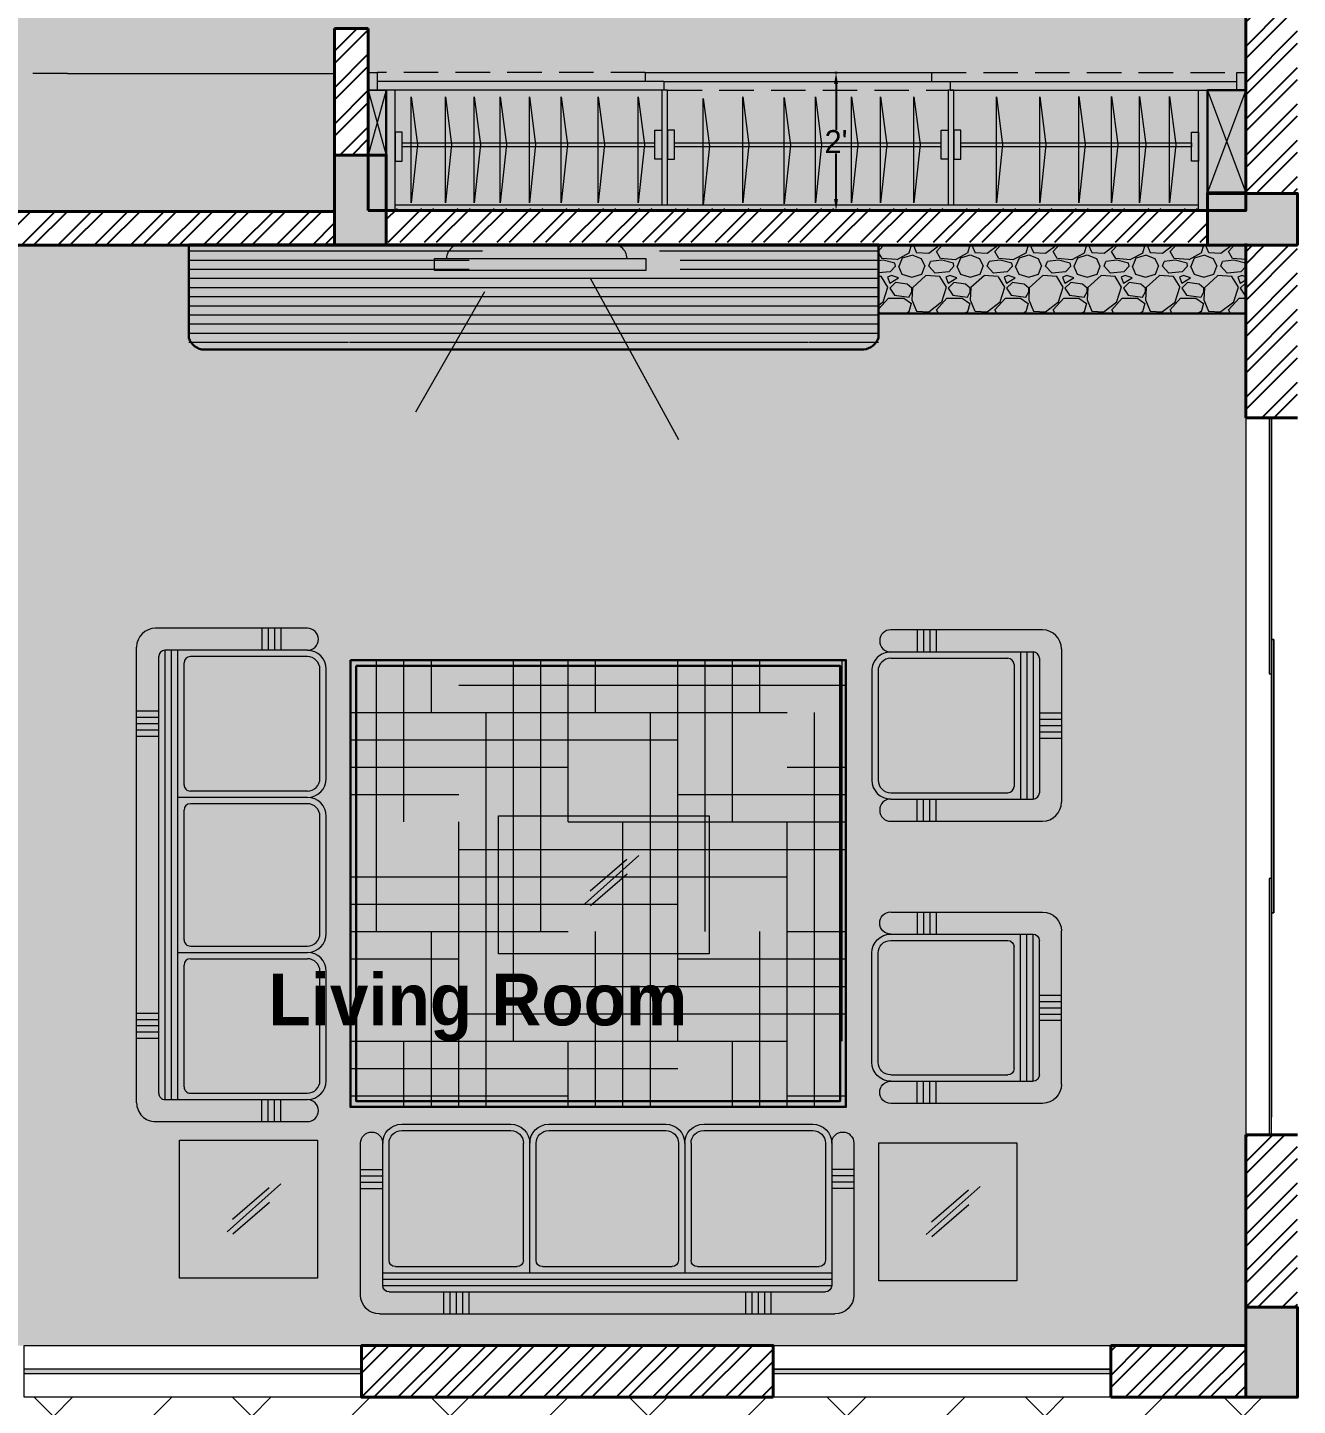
# Model space of a CAD drawing. Header units: feet. Extents: x 3576 to 8206, y -9151 to -6616.
# Drawn here: x 5636.8 to 5857.7, y -8564.8 to -8325.3 of the extents above; entities that cross this region are included whole.
import ezdxf

# ---------------------------------------------------------------- set-up
doc = ezdxf.new("R2010")
doc.units = ezdxf.units.FT
doc.header["$PDMODE"] = 2
doc.linetypes.add('DASHED2', pattern=[0.375, 0.25, -0.125])
doc.layers.get('Defpoints').update_dxf_attribs({"color": 90, "linetype": 'CONTINUOUS'})
for name, color, linetype, lineweight in [('1fr', 233, 'CONTINUOUS', 5), ('A-GFLR-MBND', 12, 'CONTINUOUS', 5), ('COLUMN', 254, 'CONTINUOUS', 30), ('fur', 36, 'CONTINUOUS', 20), ('FURN', 253, 'CONTINUOUS', 15), ('FURNITURE', 14, 'CONTINUOUS', 0), ('H2', 7, 'CONTINUOUS', 5), ('HACHT', 8, 'CONTINUOUS', 9), ('Landscape', 114, 'CONTINUOUS', 5), ('Wall1', 7, 'CONTINUOUS', 40), ('WINDOW', 180, 'CONTINUOUS', 9)]:
    doc.layers.add(name, color=color, linetype=linetype, lineweight=lineweight)
for name, color, linetype, lineweight, true_color in [('A-GFLR-FURN', 7, 'CONTINUOUS', 5, 0xd1752e), ('dimension', 7, 'CONTINUOUS', 5, 0x2b17de), ('h12', 7, 'CONTINUOUS', 5, 0x81cdee)]:
    doc.layers.add(name, color=color, linetype=linetype, lineweight=lineweight, true_color=true_color)
doc.styles.add('ROMANS', font='sanss___.ttf')
doc.styles.get("Standard").update_dxf_attribs({"font": 'GOTHIC.TTF'})
doc.dimstyles.new('dinesh', dxfattribs={"dimtxt": 4, "dimasz": 2, "dimexe": 0.2, "dimexo": 0.1, "dimgap": 0, "dimtad": 0, "dimtih": 1, "dimtoh": 1, "dimdec": 0, "dimzin": 0, "dimdsep": 46, "dimlunit": 4, "dimtxsty": 'Standard', "dimcen": 0, "dimclrd": 251, "dimclre": 251, "dimclrt": 256, "dimadec": 0, "dimazin": 0, "dimtfac": 0.5, "dimtdec": 0, "dimtofl": 0, "dimtmove": 0, "dimatfit": 2, "dimfxl": 0, "dimtolj": 1, "dimtzin": 0, "dimarcsym": 0})

# ---------------------------------------------------------------- blocks, each defined once
blk = doc.blocks.new('*D198')
at = {"layer": 'Defpoints', "color": 0, "lineweight": 40, "transparency": 16777216}
for p in [(5775.6, -8333.08), (5775.6, -8357.08), (5777.41, -8357.08)]:
    blk.add_point(p, dxfattribs=at)
at = {"layer": 'H2', "color": 251, "lineweight": -2, "transparency": 16777216}
for p, q in [((5777.21, -8333.08), (5777.61, -8333.08)), ((5777.41, -8335.08), (5777.41, -8343.03)), ((5777.41, -8355.08), (5777.41, -8347.13)), ((5777.21, -8357.08), (5777.61, -8357.08))]:
    blk.add_line(p, q, dxfattribs=at)
at = {"layer": 'H2', "color": 251, "lineweight": 40, "transparency": 16777216}
for points in [[(5777.07, -8335.08), (5777.74, -8335.08), (5777.41, -8333.08)], [(5777.07, -8355.08), (5777.74, -8355.08), (5777.41, -8357.08)]]:
    blk.add_solid(points, dxfattribs=at)
at = {"layer": 'H2', "transparency": 16777216, "insert": (5777.41, -8345.08), "char_height": 4, "attachment_point": 5}
blk.add_mtext("\\A1;2'", dxfattribs=at)
blk = doc.blocks.new('Sofa-3')
at = {"layer": '1fr'}
for p, q in [((-15.25, 30), (-32.5, 30)), ((-15.25, 29), (-32.5, 29)), ((9.25, 30), (-9.25, 30)), ((9.25, 29), (-9.25, 29)), ((32.5, 30), (15.25, 30)), ((32.5, 29), (15.25, 29)), ((-39, 27), (-39, 3)), ((-35.5, 27), (-35.5, 4.5)), ((-34.5, 27), (-34.5, 8.5)), ((-13.25, 27), (-13.25, 8.5)), ((-12.25, 27), (-12.25, 6.5)), ((-11.25, 27), (-11.25, 8.5)), ((11.25, 8.5), (11.25, 27)), ((12.25, 6.5), (12.25, 27)), ((13.25, 8.5), (13.25, 27)), ((34.5, 8.5), (34.5, 27)), ((35.5, 4.5), (35.5, 27)), ((39, 3), (39, 27)), ((-39, 22.83), (-35.5, 22.83)), ((-39, 21.83), (-35.5, 21.83)), ((39, 22.83), (35.5, 22.83)), ((39, 21.83), (35.5, 21.83)), ((-39, 20.83), (-35.5, 20.83)), ((-39, 19.83), (-35.5, 19.83)), ((39, 20.83), (35.5, 20.83)), ((39, 19.83), (35.5, 19.83)), ((-14.25, 7.5), (-33.5, 7.5)), ((10.25, 7.5), (-10.25, 7.5)), ((33.5, 7.5), (14.25, 7.5)), ((35.5, 6.5), (-35.5, 6.5)), ((35.5, 5.5), (-35.5, 5.5)), ((35.5, 4.5), (-35.5, 4.5)), ((34.5, 3.5), (-34.5, 3.5)), ((-25.88, 3.5), (-25.88, 0)), ((-24.88, 3.5), (-24.88, 0)), ((-23.88, 3.5), (-23.88, 0)), ((-22.88, 3.5), (-22.88, 0)), ((-21.88, 3.5), (-21.88, 0)), ((21.88, 3.5), (21.88, 0)), ((22.88, 3.5), (22.88, 0)), ((23.88, 3.5), (23.88, 0)), ((24.88, 3.5), (24.88, 0)), ((25.88, 3.5), (25.88, 0)), ((36, 0), (-36, 0))]:
    blk.add_line(p, q, dxfattribs=at)
for centre, radius, start, end in [((-37.25, 27), 1.75, 0, 180), ((-32.5, 27), 3, 90, 180), ((-32.5, 27), 2, 90, 180), ((-15.25, 27), 3, 0, 90), ((-15.25, 27), 2, 0, 90), ((-9.25, 27), 3, 90, 180), ((-9.25, 27), 2, 90, 180), ((9.25, 27), 3, 0, 90), ((9.25, 27), 2, 0, 90), ((15.25, 27), 3, 90, 180), ((15.25, 27), 2, 90, 180), ((32.5, 27), 3, 0, 90), ((32.5, 27), 2, 0, 90), ((37.25, 27), 1.75, 0, 180), ((-33.5, 8.5), 1, 180, 270), ((-14.25, 8.5), 1, 270, 0), ((-10.25, 8.5), 1, 180, 270), ((10.25, 8.5), 1, 270, 0), ((14.25, 8.5), 1, 180, 270), ((33.5, 8.5), 1, 270, 0), ((-34.5, 4.5), 1, 180, 270), ((34.5, 4.5), 1, 270, 0), ((-36, 3), 3, 180, 270), ((36, 3), 3, 270, 0)]:
    blk.add_arc(centre, radius, start, end, dxfattribs=at)
blk = doc.blocks.new('Sofa-1')
at = {"layer": '1fr'}
for p, q in [((-3, 15.12), (-27, 15.12)), ((-10.17, 15.12), (-10.17, 11.62)), ((-9.17, 15.12), (-9.17, 11.62)), ((-8.17, 15.12), (-8.17, 11.62)), ((-7.17, 15.12), (-7.17, 11.62)), ((-30, -12.12), (-30, 12.12)), ((-25.5, -11.62), (-25.5, 11.62)), ((-3, 11.62), (-25.5, 11.62)), ((-24.5, -11.62), (-24.5, 11.62)), ((-23.5, -11.62), (-23.5, 11.62)), ((-26.5, -10.62), (-26.5, 10.62)), ((-22.5, -9.62), (-22.5, 9.62)), ((-3, 10.62), (-21.5, 10.62)), ((-1, -8.62), (-1, 8.62)), ((0, -8.62), (0, 8.62)), ((-26.5, 2), (-30, 2)), ((-26.5, 1), (-30, 1)), ((-26.5, 0), (-30, 0)), ((-26.5, -1), (-30, -1)), ((-26.5, -2), (-30, -2)), ((-3, -10.62), (-21.5, -10.62)), ((-3, -11.62), (-25.5, -11.62)), ((-10.17, -15.12), (-10.17, -11.62)), ((-9.17, -15.12), (-9.17, -11.62)), ((-8.17, -15.12), (-8.17, -11.62)), ((-7.17, -15.12), (-7.17, -11.62)), ((-27, -15.12), (-3, -15.12))]:
    blk.add_line(p, q, dxfattribs=at)
for centre, radius, start, end in [((-27, 12.12), 3, 90, 180), ((-3, 13.38), 1.75, 270, 90), ((-25.5, 10.62), 1, 90, 180), ((-3, 8.62), 3, 0, 90), ((-21.5, 9.62), 1, 90, 180), ((-3, 8.62), 2, 0, 90), ((-3, -8.62), 3, 270, 0), ((-3, -8.62), 2, 270, 0), ((-25.5, -10.62), 1, 180, 270), ((-21.5, -9.62), 1, 180, 270), ((-27, -12.12), 3, 180, 270), ((-3, -13.38), 1.75, 270, 90)]:
    blk.add_arc(centre, radius, start, end, dxfattribs=at)
blk = doc.blocks.new('TV')
at = {"layer": 'fur'}
for p, q in [((5565.54, -5443.89), (5544.96, -5432.11)), ((5567.99, -5461.92), (5540.31, -5477.09))]:
    blk.add_line(p, q, dxfattribs=at)
blk.add_lwpolyline([(5569.22, -5435.37), (5571.27, -5435.37), (5571.27, -5471.52), (5569.22, -5471.52)], close=True, dxfattribs=at)
for centre, start, end in [((5571.18, -5439.92), 349.3673, 88.0166), ((5571.18, -5465.77), 271.9834, 10.6327)]:
    blk.add_arc(centre, 2.54, start, end, dxfattribs=at)

msp = doc.modelspace()

# ---------------------------------------------------------------- hatches: boundary and pattern name
at = {"layer": 'COLUMN', "lineweight": 25}
h = msp.add_hatch(dxfattribs=at)
h.set_pattern_fill('ANSI32', color=32, scale=0.469565, style=0)
h.set_pattern_definition([(45, (5848.6647, -8353.8238), (-3.16261, 3.16261), []), (45, (5850.773, -8353.8238), (-3.16261, 3.16261), [])])
h.paths.add_polyline_path([(5857.6647, -8321.8643), (5848.6647, -8321.8643), (5848.6647, -8353.8238), (5857.6647, -8353.8238)])
h.paths.add_polyline_path([(5848.6647, -8263.1687), (5857.6647, -8263.1687), (5857.6647, -8141.2092), (5848.6647, -8141.2092)])
h = msp.add_hatch(dxfattribs=at)
h.set_pattern_fill('ANSI32', color=32, scale=0.469565, style=0)
h.set_pattern_definition([(45, (-6720.3763, -3813.644), (-3.162612, 3.162612), []), (45, (-6718.268, -3813.644), (-3.162612, 3.162612), [])])
h.paths.add_polyline_path([(5696.056, -8325.4266), (5690.1864, -8325.4266), (5690.1864, -8347.4266), (5696.056, -8347.4266)])
h = msp.add_hatch(dxfattribs=at)
h.set_pattern_fill('ANSI32', color=32, scale=0.469565, style=0)
h.set_pattern_definition([(45, (5591.969, -8362.557), (-3.16261, 3.16261), []), (45, (5594.0774, -8362.557), (-3.16261, 3.16261), [])])
h.paths.add_polyline_path([(5699.1864, -8356.6875), (5842.0125, -8356.6875), (5842.0125, -8362.5571), (5699.1864, -8362.5571)])
h.paths.add_polyline_path([(5600.969, -8357.2092), (5690.1864, -8357.2092), (5690.1864, -8363.0788), (5600.969, -8363.0788)])
h.paths.add_polyline_path([(5600.969, -8331.2556), (5591.969, -8331.2556), (5591.969, -8362.5571), (5600.969, -8362.5571)])
at = {"layer": 'COLUMN'}
for points in [[(5690.1864, -8347.4266), (5690.1864, -8363.0788), (5699.1864, -8363.0788), (5699.1864, -8347.4266)], [(5842.0125, -8363.0788), (5857.6647, -8363.0788), (5857.6647, -8354.0788), (5842.0125, -8354.0788)], [(5848.6647, -8547.7564), (5848.6647, -8563.4086), (5857.6647, -8563.4086), (5857.6647, -8547.7564)]]:
    msp.add_hatch(color=256, dxfattribs=at).paths.add_polyline_path(points)
at = {"layer": 'COLUMN', "lineweight": 25}
h = msp.add_hatch(dxfattribs=at)
h.set_pattern_fill('ANSI32', color=32, scale=0.469565, style=0)
h.set_pattern_definition([(45, (5848.6647, -8402.2092), (-3.1626, 3.1626), []), (45, (5850.773, -8402.2092), (-3.1626, 3.1626), [])])
h.paths.add_polyline_path([(5848.6647, -8393.0788), (5857.6647, -8393.0788), (5857.6647, -8363.0788), (5848.6647, -8363.0788)])
at = {"layer": 'COLUMN', "lineweight": 40}
h = msp.add_hatch(color=150, dxfattribs=at)
h.paths.add_polyline_path([(5853.1647, -8473.1972), (5852.7734, -8473.1972), (5852.7734, -8517.7564), (5853.1647, -8517.7564)])
h.paths.add_polyline_path([(5853.1647, -8431.638), (5853.556, -8431.638), (5853.556, -8479.1972), (5853.1647, -8479.1972)])
h.paths.add_polyline_path([(5852.7734, -8437.638), (5853.1647, -8437.638), (5853.1647, -8393.0788), (5852.7734, -8393.0788)])
at = {"layer": 'COLUMN', "lineweight": 25}
h = msp.add_hatch(dxfattribs=at)
h.set_pattern_fill('ANSI32', color=32, scale=0.469565, style=0)
h.set_pattern_definition([(45, (5848.6647, -8547.7564), (-3.1626, 3.1626), []), (45, (5850.773, -8547.7564), (-3.1626, 3.1626), [])])
h.paths.add_polyline_path([(5857.6647, -8517.7564), (5848.6647, -8517.7564), (5848.6647, -8547.7564), (5857.6647, -8547.7564)])
h = msp.add_hatch(dxfattribs=at)
h.set_pattern_fill('ANSI32', color=32, scale=0.469565, style=0)
h.set_pattern_definition([(45, (5694.882, -8563.4086), (-3.16261, 3.16261), []), (45, (5696.9905, -8563.4086), (-3.16261, 3.16261), [])])
h.paths.add_polyline_path([(5694.8821, -8554.4086), (5766.4907, -8554.4086), (5766.4907, -8563.4086), (5694.8821, -8563.4086)])
h.paths.add_polyline_path([(5825.1864, -8554.4086), (5848.6647, -8554.4086), (5848.6647, -8563.4086), (5825.1864, -8563.4086)])
at = {"layer": 'dimension', "lineweight": 40}
h = msp.add_hatch(color=150, dxfattribs=at)
h.paths.add_polyline_path([(5766.4907, -8558.5173), (5825.1864, -8558.5173), (5825.1864, -8559.2999), (5766.4907, -8559.2999)])
h.paths.add_polyline_path([(5636.1864, -8558.5173), (5694.8821, -8558.5173), (5694.8821, -8559.2999), (5636.1864, -8559.2999)])
at = {"layer": 'FURN'}
h = msp.add_hatch(dxfattribs=at)
h.set_pattern_fill('GRAVEL', color=256, scale=0.4, style=0)
h.set_pattern_definition([(228.0128, (5818.1716, -8366.7913), (-81.280069, -91.440112), [1.3669, -135.322]), (184.9697, (5817.2572, -8367.8073), (121.920197, 10.1599283), [2.34562, -232.216]), (132.5104, (5814.9204, -8368.0105), (101.599926, -111.760109), [1.65393, -163.7388]), (267.2737, (5810.958, -8370.5505), (10.159956, 203.1999346), [2.136, -211.4656]), (292.8337, (5810.8564, -8372.6841), (-50.800144, 121.9200693), [2.09454, -207.3592]), (357.2737, (5811.6692, -8374.6145), (-203.1999346, 10.159956), [2.136, -211.4656]), (37.6942, (5813.8028, -8374.7161), (-132.0800834, -101.5999094), [2.82478, -279.6524]), (72.2553, (5816.038, -8372.9889), (71.1201423, 223.520065), [2.66688, -264.0212]), (121.4296, (5816.8508, -8370.4489), (-81.280021, 132.0798446), [2.14325, -212.182]), (175.2364, (5815.7332, -8368.6201), (111.759912, -10.159905), [2.44685, -119.8956]), (222.3974, (5813.2948, -8368.4169), (-121.9200037, -111.7598546), [3.1643, -313.2672]), (138.814, (5821.0164, -8370.6521), (-71.119955, 60.959906), [1.08, -106.9224]), (171.4692, (5820.2036, -8369.9409), (132.0797984, -20.320051), [2.05473, -203.4184]), (225, (5818.1716, -8369.636), (-2e-15, -10.16), [1.4368, -12.9316]), (203.1986, (5817.4604, -8368.4169), (50.80017, 20.32009), [0.7738, -76.6024]), (291.8014, (5816.7492, -8368.7217), (-10.16001, 30.48002), [1.0943, -53.6192]), (30.964, (5817.1556, -8369.7377), (30.47997, 20.32002), [1.7773, -57.4652]), (161.565, (5818.6796, -8368.8233), (20.32, -10.15998), [1.2851, -30.8436]), (16.3895, (5810.8564, -8368.7217), (101.600056, 30.479937), [1.80035, -178.2352]), (70.3462, (5812.5836, -8368.2137), (-40.639887, -111.759842), [1.5104, -149.5288]), (293.1986, (5818.6796, -8366.7913), (-20.32009, 50.80017), [1.5475, -75.8288]), (343.6105, (5819.2892, -8368.2137), (-101.600056, 30.479937), [1.80035, -178.2352]), (339.444, (5810.8564, -8375.0209), (-50.800063, 20.319975), [1.7361, -85.0708]), (294.775, (5812.482, -8375.6305), (-50.799882, 111.759948), [1.4547, -144.0144]), (66.8014, (5818.7812, -8376.9513), (20.32009, 50.80017), [1.5475, -75.8288]), (17.354, (5819.3908, -8375.5289), (-132.080007, -40.639939), [1.70313, -168.6096]), (69.444, (5813.8028, -8376.9513), (-20.319975, -50.800063), [0.8681, -85.9392]), (101.31, (5818.1716, -8376.9513), (-10.15995, 40.63987), [0.5181, -51.288]), (165.964, (5818.07, -8376.4433), (30.48002, -10.15998), [2.0945, -39.7962]), (186.009, (5816.038, -8375.9353), (101.59985, 10.159976), [1.94107, -192.1656]), (303.69, (5817.1556, -8370.652), (-10.16, 20.31998), [1.4653, -35.1671]), (353.1572, (5817.9684, -8371.8713), (172.7200714, -20.320091), [2.55823, -253.264]), (60.9454, (5820.5084, -8372.1761), (-40.639905, -71.11983), [1.046, -103.5576]), (90, (5821.016, -8371.262), (-10.16, 10.16), [0.6096, -9.5504]), (120.2564, (5815.8348, -8375.6305), (40.639914, -71.119964), [1.41147, -139.7356]), (48.0128, (5815.1236, -8374.4113), (81.280069, 91.440112), [2.7338, -133.9552]), (0, (5816.952, -8372.379), (10.16, 10.16), [2.6416, -7.5184]), (325.3048, (5819.594, -8372.3793), (-101.599824, 71.120007), [1.60644, -159.0372]), (254.0546, (5820.9148, -8373.2937), (-10.160026, -40.640097), [1.4793, -72.4868]), (207.646, (5820.5084, -8374.7161), (-193.039932, -101.600064), [2.40858, -238.45]), (175.4261, (5818.3748, -8375.8337), (-132.0800304, 10.159951), [2.5481, -252.2632]), (175.4261, (5818.3748, -8375.8337), (-132.0800304, 10.159951), [2.5481, -252.2632])])
h.paths.add_polyline_path([(5784.8168, -8374.9513), (5848.6647, -8374.9513), (5848.6647, -8362.9513), (5784.8168, -8362.9513)])
at = {"layer": 'h12'}
h = msp.add_hatch(dxfattribs=at)
h.set_pattern_fill('HOUND', color=255, scale=3, style=0)
h.set_pattern_definition([(0, (-441.3855, -8234.791), (19.05, 4.7625), [76.2, -38.1]), (90, (-441.3855, -8234.791), (-4.7625, -19.05), [76.2, -38.1])])
h.paths.add_polyline_path([(5692.9396, -8435.2371), (5779.1383, -8435.2371), (5779.1383, -8512.9114), (5692.9396, -8512.9114)])
at = {"layer": 'HACHT', "lineweight": 40}
h = msp.add_hatch(color=256, dxfattribs=at)
h.set_gradient(color1=(228, 240, 158), color2=(228, 240, 158), one_color=1, tint=0.78, name='INVCYLINDER')
h.paths.add_polyline_path([(5699.1864, -8141.2092), (5699.1864, -8151.7744), (5696.056, -8151.7744), (5696.056, -8291.5308), (5690.1836, -8291.5304), (5690.1836, -8245.5891), (5600.969, -8245.6875), (5600.969, -8248.6904), (5600.969, -8357.2092), (5690.1864, -8357.2092), (5690.1864, -8325.4266), (5696.056, -8325.4266), (5696.056, -8347.4266), (5699.1866, -8347.4273), (5699.1866, -8357.0816), (5842.0125, -8357.0817), (5842.0125, -8354.0788), (5848.6647, -8354.0788), (5848.6647, -8141.2092)])
h = msp.add_hatch(color=256, dxfattribs=at)
h.set_gradient(color1=(204, 159, 213), color2=(225, 198, 230), one_color=1, tint=0.84, name='INVCYLINDER')
h.paths.add_polyline_path([(5152.9255, -8302.8179), (5351.5777, -8302.8179), (5351.5777, -8366.2074), (5357.5777, -8366.2074), (5357.5777, -8248.8179), (5591.969, -8248.6904), (5591.969, -8362.8238), (5848.6647, -8362.8238), (5848.6647, -8554.4086), (5600.969, -8554.4086), (5600.969, -8446.4086), (5479.2734, -8446.4086), (5479.2734, -8452.2782), (5496.8821, -8452.2782), (5496.8843, -8554.4009), (5354.4473, -8554.4009), (5354.4473, -8469.9049), (5357.5777, -8469.9049), (5357.5777, -8446.4266), (5348.5777, -8446.4266), (5348.5777, -8514.1223), (5276.1864, -8514.1223), (5276.1864, -8446.4266), (5152.9255, -8446.4266)])
edge = h.paths.add_edge_path(flags=0)
edge.add_arc((5504.0198, -8325.2509), 39, 270, 360)
edge.add_line((5543.0198, -8325.2509), (5543.0198, -8295.7726))
edge.add_line((5543.0198, -8295.7726), (5406.4908, -8295.7726))
edge.add_line((5406.4908, -8295.7726), (5406.4908, -8364.2509))
edge.add_line((5406.4908, -8364.2509), (5504.0198, -8364.2509))
at = {"layer": 'HACHT'}
h = msp.add_hatch(dxfattribs=at)
h.set_pattern_fill('ANSI31', color=255, scale=0.5, angle=135, style=0)
h.set_pattern_definition([(180, (5832.7692, -8230.7359), (-3e-16, -1.5875), [])])
h.paths.add_polyline_path([(5772.635, -8362.9513), (5772.635, -8381.2393), (5784.8168, -8381.2393), (5784.8168, -8362.9513)])
edge = h.paths.add_edge_path()
edge.add_line((5713.5674, -8367.3489), (5713.5674, -8365.2638))
edge.add_line((5713.5674, -8365.2638), (5715.6059, -8365.2638))
edge.add_arc((5718.185, -8365.3532), 2.5806, 111.450043, 178.016637, ccw=False)
edge.add_line((5717.2413, -8362.9513), (5692.635, -8362.9513))
edge.add_line((5692.635, -8362.9513), (5692.635, -8374.9513))
edge.add_line((5692.635, -8374.9513), (5692.635, -8379.2073))
edge.add_arc((5694.667, -8379.2073), 2.032, 180, 270)
edge.add_line((5694.667, -8381.2393), (5770.603, -8381.2393))
edge.add_arc((5770.603, -8379.2073), 2.032, 270, 360)
edge.add_line((5772.635, -8379.2073), (5772.635, -8362.9513))
edge.add_line((5772.635, -8362.9513), (5745.3914, -8362.9513))
edge.add_arc((5744.4477, -8365.3532), 2.5806, 1.983363, 68.549957, ccw=False)
edge.add_line((5747.0268, -8365.2638), (5750.2943, -8365.2638))
edge.add_line((5750.2943, -8365.2638), (5750.2943, -8367.3489))
edge.add_line((5750.2943, -8367.3489), (5713.5674, -8367.3489))
h.paths.add_polyline_path([(5664.8168, -8362.9513), (5664.8168, -8381.2393), (5692.635, -8381.2393), (5692.635, -8362.9513)])
at = {"layer": 'Landscape', "lineweight": 15}
h = msp.add_hatch(dxfattribs=at)
h.set_pattern_fill('AR-HBONE', color=43, scale=0.12, style=0)
h.set_pattern_definition([(45, (-2255.599, -5290.758), (2e-15, 17.242092), [36.576, -12.192]), (135, (-2246.978, -5282.137), (2e-15, 17.242092), [36.576, -12.192])])
h.paths.add_polyline_path([(5580.1132, -8563.4086), (5580.1132, -8664.4714), (5600.461, -8664.4714), (5600.461, -8696.9496), (5591.461, -8696.9496), (5591.461, -8776.2962), (5600.661, -8776.2962), (5600.661, -8794.2962), (5992.7444, -8794.2962), (5992.7444, -8776.2962), (6001.9444, -8776.2962), (6001.9444, -8563.4086)])
h.paths.add_polyline_path([(5762.148, -8779.427), (5862.148, -8779.427), (5862.148, -8579.427), (5762.148, -8579.427)], flags=16)
h.paths.add_polyline_path([(5638.3274, -8579.427), (5738.3274, -8579.427), (5738.3274, -8779.427), (5638.3274, -8779.427)], flags=16)
h.paths.add_polyline_path([(5884.0446, -8579.427), (5984.0446, -8579.427), (5984.0446, -8779.3655), (5884.0446, -8779.3655)], flags=16)

# ---------------------------------------------------------------- linework, layer by layer
at = {"layer": '1fr', "linetype": 'DASHED2', "lineweight": 20, "ltscale": 24}
for p, q in [((5643.7165, -8333.2092), (5602.5023, -8333.2092)), ((5744.2233, -8333.0815), (5697.5893, -8333.0816)), ((5794.0342, -8333.0805), (5847.1313, -8333.0805)), ((5748.0956, -8336.1521), (5796.9065, -8336.1521))]:
    msp.add_line(p, q, dxfattribs=at)
at = {"layer": '1fr', "lineweight": 20}
for p, q in [((5643.7165, -8333.2092), (5690.1864, -8333.2092)), ((5747.4398, -8334.6187), (5697.5893, -8334.6187)), ((5744.2233, -8333.0765), (5794.0342, -8333.086)), ((5744.2233, -8333.0765), (5744.2233, -8334.6098)), ((5747.4398, -8334.6187), (5747.4398, -8336.1521)), ((5747.4398, -8334.6187), (5797.2507, -8334.6228)), ((5794.0342, -8333.0805), (5794.0342, -8334.6139)), ((5797.2507, -8334.6228), (5847.1313, -8334.6268)), ((5797.2507, -8334.6228), (5797.2507, -8336.1561)), ((5747.0956, -8336.1521), (5697.5893, -8336.1483)), ((5700.7197, -8357.0816), (5700.7193, -8336.1487)), ((5797.2507, -8336.1561), (5848.6647, -8336.1577)), ((5840.4792, -8357.0816), (5840.4792, -8336.1516)), ((5700.7197, -8356.0689), (5840.4792, -8356.0689))]:
    msp.add_line(p, q, dxfattribs=at)
at = {"layer": '1fr', "lineweight": 30}
for p, q in [((5699.186, -8336.1485), (5699.1864, -8357.0816)), ((5842.0125, -8336.2087), (5842.0125, -8357.0816)), ((5784.8168, -8374.9513), (5848.6647, -8374.9513))]:
    msp.add_line(p, q, dxfattribs=at)
at = {"layer": '1fr', "lineweight": 35}
for p, q in [((5690.1864, -8357.2092), (5600.969, -8357.2092)), ((5842.0125, -8357.0816), (5699.0125, -8357.0816))]:
    msp.add_line(p, q, dxfattribs=at)
at = {"layer": '1fr', "lineweight": 20}
for points in [[(5697.5893, -8333.0816), (5697.5893, -8336.1483), (5696.056, -8336.1483), (5696.056, -8333.0816)], [(5848.6647, -8333.091), (5848.6647, -8336.1577), (5847.1313, -8336.1577), (5847.1313, -8333.091)], [(5700.7197, -8343.4231), (5700.7197, -8348.5084), (5701.9488, -8348.5084), (5701.9488, -8343.4231)], [(5747.0956, -8343.072), (5747.0956, -8348.1573), (5745.8665, -8348.1573), (5745.8665, -8343.072)], [(5748.0956, -8343.072), (5748.0956, -8348.1573), (5749.3247, -8348.1573), (5749.3247, -8343.072)], [(5796.9065, -8343.076), (5796.9065, -8348.1613), (5795.6774, -8348.1613), (5795.6774, -8343.076)], [(5797.9065, -8343.076), (5797.9065, -8348.1613), (5799.1356, -8348.1613), (5799.1356, -8343.076)], [(5840.4792, -8343.4231), (5840.4792, -8348.5084), (5839.2501, -8348.5084), (5839.2501, -8343.4231)]]:
    msp.add_lwpolyline(points, close=True, dxfattribs=at)
for points in [[(5748.0956, -8356.0632), (5748.0956, -8336.1521), (5747.0956, -8336.1521), (5747.0956, -8356.0632)], [(5797.9065, -8356.0672), (5797.9065, -8336.1561), (5796.9065, -8336.1561), (5796.9065, -8356.0672)], [(5703.4948, -8355.7345), (5703.4948, -8337.2734), (5704.5796, -8345.5635), (5703.4948, -8355.7345)], [(5709.4634, -8355.7345), (5709.4634, -8337.2734), (5710.5481, -8345.5635), (5709.4634, -8355.7345)], [(5714.4654, -8355.7345), (5714.4654, -8337.2734), (5715.5501, -8345.5635), (5714.4654, -8355.7345)], [(5719.0128, -8355.7345), (5719.0128, -8337.2734), (5720.0975, -8345.5635), (5719.0128, -8355.7345)], [(5724.0717, -8355.7345), (5724.0717, -8337.2734), (5725.1564, -8345.5635), (5724.0717, -8355.7345)], [(5729.5987, -8355.7345), (5729.5987, -8337.2734), (5730.6834, -8345.5635), (5729.5987, -8355.7345)], [(5736.0577, -8355.7345), (5736.0577, -8337.2734), (5737.1424, -8345.5635), (5736.0577, -8355.7345)], [(5742.9884, -8355.7345), (5742.9884, -8337.2734), (5744.0732, -8345.5635), (5742.9884, -8355.7345)], [(5754.2876, -8356.0665), (5754.2876, -8337.6054), (5755.3724, -8345.8955), (5754.2876, -8356.0665)], [(5761.1675, -8355.7345), (5761.1675, -8337.2734), (5762.2523, -8345.5635), (5761.1675, -8355.7345)], [(5768.4127, -8355.8892), (5768.4127, -8337.4281), (5769.4974, -8345.7182), (5768.4127, -8355.8892)], [(5773.8221, -8355.7345), (5773.8221, -8337.2734), (5774.9068, -8345.5635), (5773.8221, -8355.7345)], [(5780.1179, -8355.7345), (5780.1179, -8337.2734), (5781.2027, -8345.5635), (5780.1179, -8355.7345)], [(5785.1458, -8355.7345), (5785.1458, -8337.2734), (5786.2306, -8345.5635), (5785.1458, -8355.7345)], [(5790.9608, -8355.7345), (5790.9608, -8337.2734), (5792.0455, -8345.5635), (5790.9608, -8355.7345)], [(5805.293, -8355.7345), (5805.293, -8337.2734), (5806.3777, -8345.5635), (5805.293, -8355.7345)], [(5812.8326, -8355.7345), (5812.8326, -8337.2734), (5813.9173, -8345.5635), (5812.8326, -8355.7345)], [(5819.6432, -8355.725), (5819.6432, -8337.2639), (5820.728, -8345.554), (5819.6432, -8355.725)], [(5825.3257, -8355.725), (5825.3257, -8337.2639), (5826.4104, -8345.554), (5825.3257, -8355.725)], [(5830.2147, -8355.725), (5830.2147, -8337.2639), (5831.2995, -8345.554), (5830.2147, -8355.725)], [(5835.4098, -8355.725), (5835.4098, -8337.2639), (5836.4946, -8345.554), (5835.4098, -8355.725)], [(5701.9488, -8345.2898), (5716.7987, -8345.2898)], [(5716.7987, -8345.9752), (5701.9488, -8345.9752)], [(5716.7987, -8345.2898), (5745.8665, -8345.2898)], [(5745.8665, -8345.9752), (5716.7987, -8345.9752)], [(5749.2955, -8345.2898), (5768.9392, -8345.2898)], [(5768.9392, -8345.9752), (5749.2955, -8345.9752)], [(5768.9392, -8345.2898), (5778.2834, -8345.2898)], [(5778.2834, -8345.9752), (5768.9392, -8345.9752)], [(5778.2834, -8345.2898), (5795.6774, -8345.2898)], [(5795.6774, -8345.9752), (5778.2834, -8345.9752)], [(5799.1356, -8345.2898), (5839.2501, -8345.2898), (5839.2501, -8345.9752), (5799.1356, -8345.9752)]]:
    msp.add_lwpolyline(points, dxfattribs=at)
at = {"layer": '1fr', "lineweight": 30}
for points in [[(5848.6647, -8336.1483), (5842.0045, -8336.1582), (5842.0125, -8353.9512), (5848.6647, -8353.9512)], [(5692.9396, -8435.2371), (5779.1383, -8435.2371), (5779.1383, -8512.9114), (5692.9396, -8512.9114)], [(5693.9396, -8436.2371), (5778.1383, -8436.2371), (5778.1383, -8511.9114), (5693.9396, -8511.9114)]]:
    msp.add_lwpolyline(points, close=True, dxfattribs=at)
msp.add_lwpolyline([(5664.8168, -8362.9513), (5664.8168, -8379.2073, 0.326233), (5667.5412, -8381.2393), (5782.2093, -8381.2393, 0.27914738), (5784.8168, -8379.2073), (5784.8168, -8362.9513)], format="xyb", close=True, dxfattribs=at)
at = {"layer": 'A-GFLR-FURN', "color": 7, "lineweight": 20}
for p, q in [((5696.0562, -8336.1483), (5699.1866, -8347.4273)), ((5699.186, -8336.1485), (5696.0562, -8347.4273)), ((5848.6646, -8336.1577), (5842.0125, -8353.9512)), ((5842.0125, -8336.2087), (5848.6647, -8353.9512))]:
    msp.add_line(p, q, dxfattribs=at)
at = {"layer": 'A-GFLR-MBND', "color": 1, "lineweight": 30}
for points in [[(5690.1864, -8347.4266), (5690.1864, -8363.0788), (5699.1864, -8363.0788), (5699.1864, -8347.4266)], [(5842.0125, -8363.0788), (5857.6647, -8363.0788), (5857.6647, -8354.0788), (5842.0125, -8354.0788)], [(5848.6647, -8547.7564), (5848.6647, -8563.4086), (5857.6647, -8563.4086), (5857.6647, -8547.7564)]]:
    msp.add_lwpolyline(points, close=True, dxfattribs=at)
at = {"layer": 'dimension', "color": 242, "lineweight": 40}
for points in [[(5690.1864, -8363.0788), (5690.1864, -8347.4266), (5699.1864, -8347.4266), (5699.1864, -8363.0788), (5690.1864, -8363.0788)], [(5857.6647, -8363.0788), (5842.0125, -8363.0788), (5842.0125, -8354.0788), (5857.6647, -8354.0788), (5857.6647, -8363.0788)], [(5848.6647, -8563.4086), (5848.6647, -8547.7564), (5857.6647, -8547.7564), (5857.6647, -8563.4086), (5848.6647, -8563.4086)]]:
    msp.add_lwpolyline(points, dxfattribs=at)
at = {"layer": 'FURNITURE', "color": 132, "true_color": 0x00cccc}
for p, q in [((5743.0807, -8469.2078), (5733.6992, -8477.5922)), ((5741.0305, -8469.891), (5734.6311, -8475.4185)), ((5741.0926, -8472.4374), (5734.6933, -8477.9648)), ((5680.8559, -8526.2792), (5671.4743, -8534.6635)), ((5678.8056, -8526.9624), (5672.4063, -8532.4898)), ((5802.4823, -8526.734), (5793.1007, -8535.1183)), ((5800.432, -8527.4172), (5794.0327, -8532.9446)), ((5678.8677, -8529.5087), (5672.4684, -8535.0362)), ((5800.4942, -8529.9635), (5794.0948, -8535.491))]:
    msp.add_line(p, q, dxfattribs=at)
at = {"layer": 'FURNITURE'}
for points in [[(5718.6827, -8462.2802), (5755.3357, -8462.2802), (5755.3357, -8486.2802), (5718.6827, -8486.2802)], [(5663.2289, -8518.7066), (5687.2289, -8518.7066), (5687.2289, -8542.7066), (5663.2289, -8542.7066)], [(5784.8553, -8519.1614), (5808.8553, -8519.1614), (5808.8553, -8543.1614), (5784.8553, -8543.1614)]]:
    msp.add_lwpolyline(points, close=True, dxfattribs=at)
at = {"layer": 'h12', "color": 255}
msp.add_lwpolyline([(5696.0562, -8336.1483), (5699.186, -8336.1485), (5699.1866, -8347.4273), (5696.0562, -8347.4273)], close=True, dxfattribs=at)
at = {"layer": 'Wall1'}
for p, q in [((5690.1864, -8357.0817), (5690.1864, -8325.4266)), ((5690.1864, -8325.4266), (5696.056, -8325.4266)), ((5696.056, -8325.4266), (5696.056, -8357.0817)), ((5600.969, -8357.2092), (5690.1864, -8357.2092)), ((5848.6647, -8363.0788), (5591.969, -8363.0788))]:
    msp.add_line(p, q, dxfattribs=at)
at = {"layer": 'Wall1', "color": 7, "lineweight": 40}
for p, q in [((5848.6647, -8392.9513), (5848.6647, -8362.8238)), ((5848.6647, -8393.0788), (5848.6647, -8362.9513)), ((5857.6647, -8393.0788), (5848.6647, -8393.0788)), ((5848.6647, -8554.4086), (5848.6647, -8517.7564)), ((5848.6647, -8517.7564), (5857.6647, -8517.7564)), ((5825.1864, -8563.4086), (5825.1864, -8554.4086)), ((5825.1864, -8554.4086), (5848.6647, -8554.4086)), ((5857.6647, -8563.4086), (5825.1864, -8563.4086))]:
    msp.add_line(p, q, dxfattribs=at)
at = {"layer": 'Wall1'}
msp.add_lwpolyline([(5848.6647, -8321.8643), (5848.6647, -8357.0817), (5696.056, -8357.0817)], dxfattribs=at)
at = {"layer": 'Wall1', "color": 7, "lineweight": 40}
msp.add_lwpolyline([(5766.4907, -8563.4086), (5694.8821, -8563.4086), (5694.8821, -8554.4086), (5766.4907, -8554.4086), (5766.4907, -8563.4086)], dxfattribs=at)
at = {"layer": 'WINDOW', "color": 5}
for p, q in [((5848.6647, -8393.0788), (5848.6647, -8517.7564)), ((5853.1647, -8393.0788), (5853.1647, -8435.5234)), ((5852.7734, -8473.1972), (5852.7734, -8517.7564)), ((5853.1647, -8472.2593), (5853.1647, -8514.7039))]:
    msp.add_line(p, q, dxfattribs=at)
at = {"layer": 'WINDOW'}
for points in [[(5852.7734, -8437.638), (5853.1647, -8437.638), (5853.1647, -8393.0788), (5852.7734, -8393.0788)], [(5852.7734, -8437.638), (5853.1647, -8437.638), (5853.1647, -8393.0788), (5852.7734, -8393.0788)], [(5853.1647, -8431.638), (5853.556, -8431.638), (5853.556, -8479.1972), (5853.1647, -8479.1972)], [(5853.1647, -8479.1972), (5853.556, -8479.1972), (5853.556, -8431.638), (5853.1647, -8431.638)], [(5852.7734, -8517.7564), (5853.1647, -8517.7564), (5853.1647, -8473.1972), (5852.7734, -8473.1972)]]:
    msp.add_lwpolyline(points, close=True, dxfattribs=at)
at = {"layer": 'WINDOW', "color": 5}
for points in [[(5636.1864, -8554.4086), (5694.8821, -8554.4086), (5694.8821, -8563.4086), (5636.1864, -8563.4086)], [(5766.4907, -8554.4086), (5825.1864, -8554.4086), (5825.1864, -8563.4086), (5766.4907, -8563.4086)], [(5766.4907, -8558.5173), (5825.1864, -8558.5173), (5825.1864, -8559.2999), (5766.4907, -8559.2999)]]:
    msp.add_lwpolyline(points, close=True, dxfattribs=at)
for points in [[(5694.8821, -8558.5173), (5636.1864, -8558.5173)], [(5694.8821, -8559.2999), (5636.1864, -8559.2999)], [(5825.1864, -8558.5173), (5766.4907, -8558.5173)], [(5825.1864, -8559.2999), (5766.4907, -8559.2999)]]:
    msp.add_lwpolyline(points, dxfattribs=at)

# ---------------------------------------------------------------- block references
at = {"layer": 'A-GFLR-FURN', "xscale": 1.016000000014173, "yscale": 1.016000000014173, "zscale": 1.016000000014173, "rotation": 90}
msp.add_blockref('TV', (185.257, -14025.8079), dxfattribs=at)
at = {"layer": 'FURNITURE', "xscale": 1.100000000000363, "yscale": 1.100000000000363, "zscale": 1.100000000000363}
for name, p, rotation in [('Sofa-3', (5655.748, -8472.5797), 270), ('Sofa-1', (5783.6213, -8446.6018), 180)]:
    msp.add_blockref(name, p, dxfattribs=dict(at, rotation=rotation))
at = {"layer": 'FURNITURE', "xscale": -1.100000000000363, "yscale": 1.100000000000363, "zscale": 1.1}
for name, p in [('Sofa-1', (5783.6213, -8495.6629)), ('Sofa-3', (5737.6121, -8548.9206))]:
    msp.add_blockref(name, p, dxfattribs=at)

# ---------------------------------------------------------------- texts
at = {"layer": 'Wall1', "color": 5, "insert": (5675.3375, -8489.7455), "char_height": 9, "width": 240.321526, "attachment_point": 1, "style": 'ROMANS'}
msp.add_mtext('{\\fStylus BT|b1|i0|c0|p34;\\C7; Living Room}', dxfattribs=at)

# ---------------------------------------------------------------- dimensions: what is measured, and where the dimension line sits
at = {"layer": 'H2', "color": 255}
dim = msp.add_linear_dim(base=(5777.4064, -8357.0816), p1=(5775.5994, -8333.0825), p2=(5775.5994, -8357.0816), angle=90, dimstyle='dinesh', dxfattribs=at)
dim.commit()
dim.dimension.update_dxf_attribs({"geometry": '*D198', "text_midpoint": (5777.4064, -8345.082)})

doc.saveas('drawing.dxf')
